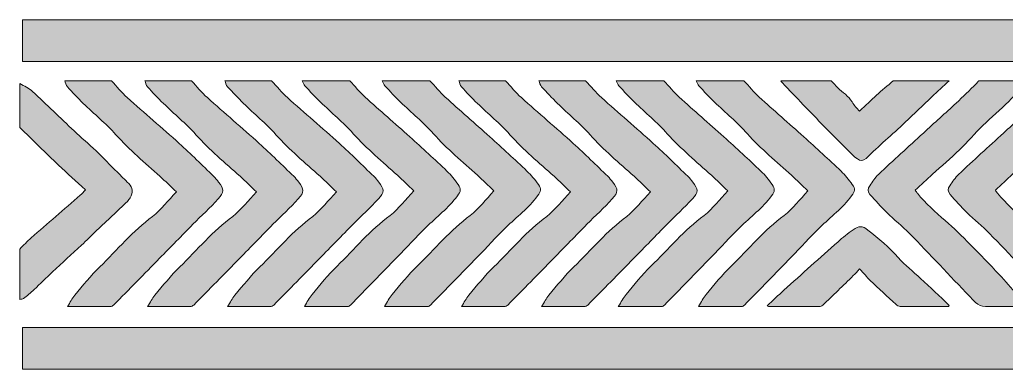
# Model space of a CAD drawing. Header units: millimetres. Extents: x 81 to 254, y 76 to 204.
# Drawn here: x 80.85 to 89.2, y 193.41 to 196.37 of the extents above; entities that cross this region are included whole.
import ezdxf

# ---------------------------------------------------------------- set-up
doc = ezdxf.new("R2010")
doc.units = ezdxf.units.MM
doc.header["$MEASUREMENT"] = 0
doc.layers.get('0').update_dxf_attribs({"lineweight": 0})

# ---------------------------------------------------------------- blocks, each defined once
blk = doc.blocks.new('Block_8')
at = {"true_color": 0xbbbdbf, "transparency": 33554687}
h = blk.add_hatch(color=9, dxfattribs=at)
edge = h.paths.add_edge_path()
edge.add_spline(control_points=[(80.8478, 195.8324), (80.8844, 195.8097), (80.9257, 195.7925), (80.956, 195.7642), (81.0752, 195.6547), (81.1903, 195.541), (81.3088, 195.4301), (81.3694, 195.3735), (81.4325, 195.3191), (81.4941, 195.2619), (81.5548, 195.2034), (81.6133, 195.1421), (81.6743, 195.0821), (81.705, 195.0497), (81.738, 195.018), (81.7704, 194.9856), (81.8076, 194.947), (81.8111, 194.9099), (81.7821, 194.8651), (81.7753, 194.854), (81.7698, 194.843), (81.7601, 194.834), (81.6743, 194.7521), (81.5872, 194.6707), (81.5003, 194.5895), (81.4566, 194.5474), (81.4139, 194.504), (81.3708, 194.4627), (81.2895, 194.3869), (81.2061, 194.3125), (81.1255, 194.2367), (81.0732, 194.187), (81.0215, 194.1361), (80.9688, 194.0871), (80.9402, 194.0603), (80.9105, 194.0355), (80.8799, 194.0114), (80.8713, 194.0052), (80.8588, 194.0065), (80.8478, 194.0045), (80.8478, 194.1464), (80.8478, 194.2884), (80.8478, 194.431), (80.8806, 194.462), (80.9105, 194.4957), (80.945, 194.5254), (81.0828, 194.6459), (81.2227, 194.7658), (81.3608, 194.8864), (81.3756, 194.8988), (81.3873, 194.9147), (81.4035, 194.9319), (81.326, 195.0036), (81.2495, 195.0711), (81.1772, 195.1407), (81.0669, 195.2461), (80.9581, 195.3529), (80.8478, 195.459), (80.8478, 195.5837), (80.8478, 195.7077), (80.8478, 195.8324)], knot_values=[0, 0, 0, 0, 1, 1, 1, 2, 2, 2, 3, 3, 3, 4, 4, 4, 5, 5, 5, 6, 6, 6, 7, 7, 7, 8, 8, 8, 9, 9, 9, 10, 10, 10, 11, 11, 11, 12, 12, 12, 13, 13, 13, 14, 14, 14, 15, 15, 15, 16, 16, 16, 17, 17, 17, 18, 18, 18, 19, 19, 19, 20, 20, 20, 20], degree=3, periodic=0)
h = blk.add_hatch(color=9, dxfattribs=at)
edge = h.paths.add_edge_path()
edge.add_spline(control_points=[(81.625, 195.8552), (81.6691, 195.8069), (81.7105, 195.7553), (81.758, 195.7119), (81.9034, 195.5816), (82.0529, 195.4555), (82.1983, 195.3246), (82.2982, 195.235), (82.3933, 195.14), (82.4898, 195.0463), (82.5049, 195.0318), (82.5187, 195.0146), (82.5311, 194.9973), (82.5793, 194.9347), (82.5807, 194.914), (82.5277, 194.8554), (82.4601, 194.781), (82.3854, 194.7121), (82.3144, 194.6404), (82.2204, 194.5447), (82.1267, 194.4482), (82.0316, 194.3524), (81.9024, 194.2201), (81.7739, 194.0878), (81.643, 193.9569), (81.6368, 193.9493), (81.6237, 193.9438), (81.614, 193.9438), (81.4962, 193.9431), (81.3784, 193.9431), (81.2523, 193.9431), (81.275, 193.979), (81.2902, 194.0135), (81.314, 194.041), (81.3818, 194.1223), (81.4494, 194.2057), (81.5258, 194.2794), (81.6726, 194.4241), (81.8063, 194.5825), (81.9723, 194.7073), (82.0467, 194.7631), (82.1046, 194.8423), (82.1739, 194.9147), (82.1253, 194.9608), (82.0812, 195.0049), (82.035, 195.0463), (81.9075, 195.16), (81.777, 195.2702), (81.6616, 195.3983), (81.5768, 195.4927), (81.4776, 195.5747), (81.3853, 195.6636), (81.3398, 195.7091), (81.2943, 195.756), (81.2516, 195.8042), (81.2399, 195.8173), (81.235, 195.8379), (81.2289, 195.8552), (81.3608, 195.8552), (81.4928, 195.8552), (81.625, 195.8552)], knot_values=[0, 0, 0, 0, 1, 1, 1, 2, 2, 2, 3, 3, 3, 4, 4, 4, 5, 5, 5, 6, 6, 6, 7, 7, 7, 8, 8, 8, 9, 9, 9, 10, 10, 10, 11, 11, 11, 12, 12, 12, 13, 13, 13, 14, 14, 14, 15, 15, 15, 16, 16, 16, 17, 17, 17, 18, 18, 18, 19, 19, 19, 20, 20, 20, 20], degree=3, periodic=0)
h = blk.add_hatch(color=9, dxfattribs=at)
edge = h.paths.add_edge_path()
edge.add_spline(control_points=[(82.303, 195.8552), (82.3464, 195.8069), (82.3878, 195.7553), (82.4367, 195.7119), (82.5821, 195.5816), (82.7309, 195.4555), (82.8756, 195.3246), (82.9755, 195.235), (83.0713, 195.14), (83.1674, 195.0463), (83.1829, 195.0318), (83.196, 195.0146), (83.2098, 194.9973), (83.2566, 194.9347), (83.2594, 194.914), (83.2063, 194.8554), (83.1371, 194.781), (83.0637, 194.7121), (82.9921, 194.6404), (82.8984, 194.5447), (82.804, 194.4482), (82.7103, 194.3524), (82.5807, 194.2201), (82.4512, 194.0878), (82.3206, 193.9569), (82.3141, 193.9493), (82.3017, 193.9438), (82.2917, 193.9438), (82.1739, 193.9431), (82.055, 193.9431), (81.9296, 193.9431), (81.9534, 193.979), (81.9689, 194.0135), (81.9913, 194.041), (82.0612, 194.1223), (82.1267, 194.2057), (82.2035, 194.2794), (82.3502, 194.4241), (82.4836, 194.5825), (82.651, 194.7073), (82.7251, 194.7631), (82.7833, 194.8423), (82.8522, 194.9147), (82.8026, 194.9608), (82.7599, 195.0049), (82.7137, 195.0463), (82.5852, 195.16), (82.4546, 195.2702), (82.3403, 195.3983), (82.2548, 195.4927), (82.1549, 195.5747), (82.064, 195.6636), (82.0171, 195.7091), (81.9723, 195.756), (81.9296, 195.8042), (81.9179, 195.8173), (81.9144, 195.8379), (81.9068, 195.8552), (82.0381, 195.8552), (82.17, 195.8552), (82.303, 195.8552)], knot_values=[0, 0, 0, 0, 1, 1, 1, 2, 2, 2, 3, 3, 3, 4, 4, 4, 5, 5, 5, 6, 6, 6, 7, 7, 7, 8, 8, 8, 9, 9, 9, 10, 10, 10, 11, 11, 11, 12, 12, 12, 13, 13, 13, 14, 14, 14, 15, 15, 15, 16, 16, 16, 17, 17, 17, 18, 18, 18, 19, 19, 19, 20, 20, 20, 20], degree=3, periodic=0)
h = blk.add_hatch(color=9, dxfattribs=at)
edge = h.paths.add_edge_path()
edge.add_spline(control_points=[(82.9803, 195.8552), (83.0251, 195.8069), (83.0665, 195.7553), (83.1144, 195.7119), (83.2601, 195.5816), (83.4096, 195.4555), (83.5543, 195.3246), (83.6539, 195.235), (83.7486, 195.14), (83.8451, 195.0463), (83.8609, 195.0318), (83.8747, 195.0146), (83.8871, 194.9973), (83.9353, 194.9347), (83.9377, 194.914), (83.8843, 194.8554), (83.8154, 194.781), (83.7417, 194.7121), (83.6701, 194.6404), (83.5757, 194.5447), (83.4826, 194.4482), (83.3876, 194.3524), (83.258, 194.2201), (83.1288, 194.0878), (82.9989, 193.9569), (82.9921, 193.9493), (82.979, 193.9438), (82.9693, 193.9438), (82.8522, 193.9431), (82.7337, 193.9431), (82.6079, 193.9431), (82.6303, 193.979), (82.6462, 194.0135), (82.6696, 194.041), (82.7382, 194.1223), (82.8057, 194.2057), (82.8804, 194.2794), (83.0286, 194.4241), (83.1616, 194.5825), (83.329, 194.7073), (83.4024, 194.7631), (83.4603, 194.8423), (83.5288, 194.9147), (83.4816, 194.9608), (83.4365, 195.0049), (83.3907, 195.0463), (83.2628, 195.16), (83.1333, 195.2702), (83.0169, 195.3983), (82.9321, 195.4927), (82.8336, 195.5747), (82.7419, 195.6636), (82.6954, 195.7091), (82.651, 195.756), (82.6076, 195.8042), (82.5955, 195.8173), (82.5907, 195.8379), (82.5842, 195.8552), (82.7165, 195.8552), (82.8488, 195.8552), (82.9803, 195.8552)], knot_values=[0, 0, 0, 0, 1, 1, 1, 2, 2, 2, 3, 3, 3, 4, 4, 4, 5, 5, 5, 6, 6, 6, 7, 7, 7, 8, 8, 8, 9, 9, 9, 10, 10, 10, 11, 11, 11, 12, 12, 12, 13, 13, 13, 14, 14, 14, 15, 15, 15, 16, 16, 16, 17, 17, 17, 18, 18, 18, 19, 19, 19, 20, 20, 20, 20], degree=3, periodic=0)
h = blk.add_hatch(color=9, dxfattribs=at)
edge = h.paths.add_edge_path()
edge.add_spline(control_points=[(83.6425, 195.8552), (83.6859, 195.809), (83.7255, 195.7601), (83.772, 195.7174), (83.8964, 195.6037), (84.0242, 195.4935), (84.1499, 195.3805), (84.2554, 195.2847), (84.3608, 195.1882), (84.4655, 195.0897), (84.5007, 195.0559), (84.5317, 195.0166), (84.5606, 194.9774), (84.5875, 194.9402), (84.5827, 194.9174), (84.5544, 194.8809), (84.4779, 194.7782), (84.3773, 194.7011), (84.2871, 194.6129), (84.2037, 194.5316), (84.1248, 194.4448), (84.0435, 194.3614), (83.9119, 194.2256), (83.7786, 194.0913), (83.648, 193.9562), (83.6418, 193.9507), (83.6328, 193.9438), (83.6253, 193.9438), (83.5054, 193.9431), (83.3862, 193.9431), (83.258, 193.9431), (83.2814, 193.9824), (83.2994, 194.0182), (83.3228, 194.0472), (83.3917, 194.1285), (83.4578, 194.2119), (83.5343, 194.2856), (83.6824, 194.431), (83.8154, 194.5901), (83.9842, 194.7155), (84.058, 194.772), (84.1152, 194.8506), (84.1844, 194.9229), (84.1362, 194.9698), (84.0924, 195.0132), (84.0463, 195.0545), (83.9188, 195.1682), (83.7886, 195.2791), (83.6721, 195.4066), (83.586, 195.5017), (83.4861, 195.5851), (83.3944, 195.6746), (83.3493, 195.7187), (83.3052, 195.7649), (83.2628, 195.8118), (83.2518, 195.8235), (83.2467, 195.8407), (83.2394, 195.8552), (83.3745, 195.8552), (83.5081, 195.8552), (83.6425, 195.8552)], knot_values=[0, 0, 0, 0, 1, 1, 1, 2, 2, 2, 3, 3, 3, 4, 4, 4, 5, 5, 5, 6, 6, 6, 7, 7, 7, 8, 8, 8, 9, 9, 9, 10, 10, 10, 11, 11, 11, 12, 12, 12, 13, 13, 13, 14, 14, 14, 15, 15, 15, 16, 16, 16, 17, 17, 17, 18, 18, 18, 19, 19, 19, 20, 20, 20, 20], degree=3, periodic=0)
h = blk.add_hatch(color=9, dxfattribs=at)
edge = h.paths.add_edge_path()
edge.add_spline(control_points=[(84.3215, 195.8552), (84.3649, 195.809), (84.4042, 195.7601), (84.4511, 195.7174), (84.5744, 195.6037), (84.7025, 195.4935), (84.8273, 195.3805), (84.9334, 195.2847), (85.0395, 195.1882), (85.1428, 195.0897), (85.1787, 195.0559), (85.2104, 195.0166), (85.2393, 194.9774), (85.2662, 194.9402), (85.26, 194.9174), (85.2331, 194.8809), (85.1566, 194.7782), (85.0553, 194.7011), (84.9637, 194.6129), (84.8803, 194.5316), (84.8031, 194.4448), (84.7212, 194.3614), (84.5902, 194.2256), (84.4572, 194.0913), (84.325, 193.9562), (84.3202, 193.9507), (84.3105, 193.9438), (84.3043, 193.9438), (84.1844, 193.9431), (84.0635, 193.9431), (83.936, 193.9431), (83.9598, 193.9824), (83.9767, 194.0182), (84.0015, 194.0472), (84.07, 194.1285), (84.1369, 194.2119), (84.2127, 194.2856), (84.3608, 194.431), (84.4945, 194.5901), (84.6626, 194.7155), (84.737, 194.772), (84.7942, 194.8506), (84.8631, 194.9229), (84.8142, 194.9698), (84.7694, 195.0132), (84.7239, 195.0545), (84.5965, 195.1682), (84.4655, 195.2791), (84.3512, 195.4066), (84.265, 195.5017), (84.1651, 195.5851), (84.0718, 195.6746), (84.0259, 195.7187), (83.9832, 195.7649), (83.9401, 195.8118), (83.9298, 195.8235), (83.925, 195.8407), (83.9167, 195.8552), (84.0518, 195.8552), (84.1872, 195.8552), (84.3215, 195.8552)], knot_values=[0, 0, 0, 0, 1, 1, 1, 2, 2, 2, 3, 3, 3, 4, 4, 4, 5, 5, 5, 6, 6, 6, 7, 7, 7, 8, 8, 8, 9, 9, 9, 10, 10, 10, 11, 11, 11, 12, 12, 12, 13, 13, 13, 14, 14, 14, 15, 15, 15, 16, 16, 16, 17, 17, 17, 18, 18, 18, 19, 19, 19, 20, 20, 20, 20], degree=3, periodic=0)
h = blk.add_hatch(color=9, dxfattribs=at)
edge = h.paths.add_edge_path()
edge.add_spline(control_points=[(84.9609, 195.8552), (85.0057, 195.8069), (85.0471, 195.7553), (85.0953, 195.7119), (85.24, 195.5816), (85.3895, 195.4555), (85.5349, 195.3246), (85.6341, 195.235), (85.7299, 195.14), (85.8263, 195.0463), (85.8415, 195.0318), (85.8546, 195.0146), (85.8684, 194.9973), (85.9159, 194.9347), (85.918, 194.914), (85.8649, 194.8554), (85.7953, 194.781), (85.7216, 194.7121), (85.6506, 194.6404), (85.5563, 194.5447), (85.4625, 194.4482), (85.3688, 194.3524), (85.24, 194.2201), (85.1097, 194.0878), (84.9802, 193.9569), (84.9727, 193.9493), (84.9602, 193.9438), (84.9506, 193.9438), (84.8328, 193.9431), (84.715, 193.9431), (84.5889, 193.9431), (84.6109, 193.979), (84.6275, 194.0135), (84.6509, 194.041), (84.7198, 194.1223), (84.7859, 194.2057), (84.8624, 194.2794), (85.0098, 194.4241), (85.1428, 194.5825), (85.3096, 194.7073), (85.3847, 194.7631), (85.4419, 194.8423), (85.5108, 194.9147), (85.4619, 194.9608), (85.4184, 195.0049), (85.3723, 195.0463), (85.2441, 195.16), (85.1132, 195.2702), (84.9988, 195.3983), (84.9134, 195.4927), (84.8142, 195.5747), (84.7225, 195.6636), (84.6757, 195.7091), (84.6309, 195.756), (84.5875, 195.8042), (84.5758, 195.8173), (84.573, 195.8379), (84.5654, 195.8552), (84.6977, 195.8552), (84.8293, 195.8552), (84.9609, 195.8552)], knot_values=[0, 0, 0, 0, 1, 1, 1, 2, 2, 2, 3, 3, 3, 4, 4, 4, 5, 5, 5, 6, 6, 6, 7, 7, 7, 8, 8, 8, 9, 9, 9, 10, 10, 10, 11, 11, 11, 12, 12, 12, 13, 13, 13, 14, 14, 14, 15, 15, 15, 16, 16, 16, 17, 17, 17, 18, 18, 18, 19, 19, 19, 20, 20, 20, 20], degree=3, periodic=0)
h = blk.add_hatch(color=9, dxfattribs=at)
edge = h.paths.add_edge_path()
edge.add_spline(control_points=[(85.6389, 195.8552), (85.6844, 195.8069), (85.7251, 195.7553), (85.7733, 195.7119), (85.9187, 195.5816), (86.0682, 195.4555), (86.2122, 195.3246), (86.3128, 195.235), (86.4072, 195.14), (86.5036, 195.0463), (86.5195, 195.0318), (86.5333, 195.0146), (86.5464, 194.9973), (86.5939, 194.9347), (86.596, 194.914), (86.5429, 194.8554), (86.474, 194.781), (86.4003, 194.7121), (86.3286, 194.6404), (86.2349, 194.5447), (86.1412, 194.4482), (86.0468, 194.3524), (85.9173, 194.2201), (85.7878, 194.0878), (85.6575, 193.9569), (85.6506, 193.9493), (85.6382, 193.9438), (85.6279, 193.9438), (85.5108, 193.9431), (85.3923, 193.9431), (85.2662, 193.9431), (85.2896, 193.979), (85.3048, 194.0135), (85.3282, 194.041), (85.3971, 194.1223), (85.4632, 194.2057), (85.539, 194.2794), (85.6878, 194.4241), (85.8208, 194.5825), (85.9869, 194.7073), (86.062, 194.7631), (86.1185, 194.8423), (86.1881, 194.9147), (86.1399, 194.9608), (86.0958, 195.0049), (86.0503, 195.0463), (85.9214, 195.16), (85.7919, 195.2702), (85.6768, 195.3983), (85.59, 195.4927), (85.4922, 195.5747), (85.4005, 195.6636), (85.3537, 195.7091), (85.3096, 195.756), (85.2662, 195.8042), (85.2545, 195.8173), (85.2503, 195.8379), (85.2427, 195.8552), (85.375, 195.8552), (85.5066, 195.8552), (85.6389, 195.8552)], knot_values=[0, 0, 0, 0, 1, 1, 1, 2, 2, 2, 3, 3, 3, 4, 4, 4, 5, 5, 5, 6, 6, 6, 7, 7, 7, 8, 8, 8, 9, 9, 9, 10, 10, 10, 11, 11, 11, 12, 12, 12, 13, 13, 13, 14, 14, 14, 15, 15, 15, 16, 16, 16, 17, 17, 17, 18, 18, 18, 19, 19, 19, 20, 20, 20, 20], degree=3, periodic=0)
h = blk.add_hatch(color=9, dxfattribs=at)
edge = h.paths.add_edge_path()
edge.add_spline(control_points=[(86.3011, 195.8552), (86.3445, 195.809), (86.3851, 195.7601), (86.4313, 195.7174), (86.5553, 195.6037), (86.6828, 195.4935), (86.8082, 195.3805), (86.9143, 195.2847), (87.0191, 195.1882), (87.1238, 195.0897), (87.1596, 195.0559), (87.1906, 195.0166), (87.2189, 194.9774), (87.2464, 194.9402), (87.2409, 194.9174), (87.214, 194.8809), (87.1368, 194.7782), (87.0356, 194.7011), (86.9453, 194.6129), (86.8613, 194.5316), (86.7834, 194.4448), (86.7014, 194.3614), (86.5712, 194.2256), (86.4382, 194.0913), (86.3059, 193.9562), (86.3004, 193.9507), (86.2914, 193.9438), (86.2839, 193.9438), (86.1647, 193.9431), (86.0447, 193.9431), (85.9159, 193.9431), (85.9407, 193.9824), (85.9573, 194.0182), (85.9821, 194.0472), (86.0503, 194.1285), (86.1171, 194.2119), (86.1922, 194.2856), (86.341, 194.431), (86.4747, 194.5901), (86.6428, 194.7155), (86.7172, 194.772), (86.7737, 194.8506), (86.8427, 194.9229), (86.7944, 194.9698), (86.7503, 195.0132), (86.7042, 195.0545), (86.5774, 195.1682), (86.4472, 195.2791), (86.3307, 195.4059), (86.2446, 195.5017), (86.1447, 195.5851), (86.053, 195.6746), (86.0076, 195.7187), (85.9641, 195.7649), (85.9214, 195.8118), (85.9104, 195.8235), (85.9056, 195.8407), (85.898, 195.8552), (86.033, 195.8552), (86.1674, 195.8552), (86.3011, 195.8552)], knot_values=[0, 0, 0, 0, 1, 1, 1, 2, 2, 2, 3, 3, 3, 4, 4, 4, 5, 5, 5, 6, 6, 6, 7, 7, 7, 8, 8, 8, 9, 9, 9, 10, 10, 10, 11, 11, 11, 12, 12, 12, 13, 13, 13, 14, 14, 14, 15, 15, 15, 16, 16, 16, 17, 17, 17, 18, 18, 18, 19, 19, 19, 20, 20, 20, 20], degree=3, periodic=0)
h = blk.add_hatch(color=9, dxfattribs=at)
edge = h.paths.add_edge_path()
edge.add_spline(control_points=[(86.9798, 195.8552), (87.0232, 195.809), (87.0624, 195.7601), (87.1093, 195.7174), (87.2326, 195.6037), (87.3608, 195.4935), (87.4855, 195.3805), (87.5916, 195.2847), (87.6977, 195.1882), (87.8018, 195.0897), (87.8362, 195.0559), (87.8679, 195.0166), (87.8975, 194.9774), (87.9244, 194.9402), (87.9182, 194.9174), (87.8913, 194.8809), (87.8148, 194.7782), (87.7136, 194.7011), (87.6226, 194.6129), (87.5386, 194.5316), (87.4614, 194.4448), (87.3794, 194.3614), (87.2485, 194.2256), (87.1169, 194.0913), (86.9832, 193.9562), (86.9777, 193.9507), (86.9687, 193.9438), (86.9625, 193.9438), (86.8427, 193.9431), (86.7214, 193.9431), (86.5946, 193.9431), (86.618, 193.9824), (86.6353, 194.0182), (86.6601, 194.0472), (86.7276, 194.1285), (86.7944, 194.2119), (86.8709, 194.2856), (87.0191, 194.431), (87.1527, 194.5901), (87.3201, 194.7155), (87.3953, 194.772), (87.4524, 194.8506), (87.5213, 194.9229), (87.4717, 194.9698), (87.4283, 195.0132), (87.3828, 195.0545), (87.2554, 195.1682), (87.1238, 195.2791), (87.0094, 195.4059), (86.9233, 195.5017), (86.8234, 195.5851), (86.7303, 195.6746), (86.6849, 195.7187), (86.6414, 195.7649), (86.598, 195.8118), (86.5884, 195.8235), (86.5836, 195.8407), (86.576, 195.8552), (86.711, 195.8552), (86.8454, 195.8552), (86.9798, 195.8552)], knot_values=[0, 0, 0, 0, 1, 1, 1, 2, 2, 2, 3, 3, 3, 4, 4, 4, 5, 5, 5, 6, 6, 6, 7, 7, 7, 8, 8, 8, 9, 9, 9, 10, 10, 10, 11, 11, 11, 12, 12, 12, 13, 13, 13, 14, 14, 14, 15, 15, 15, 16, 16, 16, 17, 17, 17, 18, 18, 18, 19, 19, 19, 20, 20, 20, 20], degree=3, periodic=0)
h = blk.add_hatch(color=9, dxfattribs=at)
edge = h.paths.add_edge_path()
edge.add_spline(control_points=[(88.7168, 195.8552), (88.6672, 195.8097), (88.6176, 195.7649), (88.57, 195.7187), (88.4956, 195.6471), (88.4219, 195.5741), (88.3461, 195.5031), (88.291, 195.4507), (88.2338, 195.4025), (88.1773, 195.3508), (88.1222, 195.3005), (88.0677, 195.2495), (88.0147, 195.1979), (87.9892, 195.1737), (87.9651, 195.1758), (87.9403, 195.1944), (87.9244, 195.2061), (87.9085, 195.2172), (87.8962, 195.2302), (87.8169, 195.3095), (87.7384, 195.388), (87.6598, 195.468), (87.5406, 195.5906), (87.4235, 195.7139), (87.305, 195.8373), (87.3001, 195.8428), (87.2967, 195.849), (87.2919, 195.8552), (87.4345, 195.8552), (87.5764, 195.8552), (87.7184, 195.8552), (87.7377, 195.8352), (87.7556, 195.8138), (87.7742, 195.7952), (87.8162, 195.756), (87.8652, 195.727), (87.8948, 195.676), (87.912, 195.6464), (87.9382, 195.6223), (87.9589, 195.5982), (88.0126, 195.6492), (88.0567, 195.6919), (88.1008, 195.7319), (88.1477, 195.7739), (88.1959, 195.8138), (88.2441, 195.8552), (88.4019, 195.8552), (88.5583, 195.8552), (88.7168, 195.8552)], knot_values=[0, 0, 0, 0, 1, 1, 1, 2, 2, 2, 3, 3, 3, 4, 4, 4, 5, 5, 5, 6, 6, 6, 7, 7, 7, 8, 8, 8, 9, 9, 9, 10, 10, 10, 11, 11, 11, 12, 12, 12, 13, 13, 13, 14, 14, 14, 15, 15, 15, 16, 16, 16, 16], degree=3, periodic=0)
h = blk.add_hatch(color=9, dxfattribs=at)
edge = h.paths.add_edge_path()
edge.add_spline(control_points=[(89.372, 195.8552), (89.3224, 195.7966), (89.2763, 195.7346), (89.2225, 195.6802), (89.1522, 195.6092), (89.0737, 195.5458), (89.0027, 195.4755), (88.9345, 195.4094), (88.8732, 195.3364), (88.805, 195.2709), (88.7313, 195.1992), (88.652, 195.1331), (88.5769, 195.0642), (88.528, 195.0201), (88.4798, 194.9746), (88.4302, 194.9278), (88.4377, 194.9174), (88.4432, 194.9092), (88.4488, 194.9023), (88.5204, 194.8182), (88.599, 194.7417), (88.6837, 194.6714), (88.7581, 194.6094), (88.8263, 194.5384), (88.8946, 194.4696), (88.9779, 194.3855), (89.0606, 194.3015), (89.1405, 194.2153), (89.1936, 194.1595), (89.2439, 194.1009), (89.2928, 194.041), (89.3155, 194.0135), (89.3307, 193.9804), (89.3527, 193.9431), (89.2618, 193.9431), (89.1791, 193.9431), (89.0957, 193.9431), (88.9752, 193.9431), (88.9752, 193.9425), (88.8911, 194.0293), (88.7209, 194.207), (88.5535, 194.3862), (88.3819, 194.5626), (88.3206, 194.6246), (88.2517, 194.679), (88.1883, 194.7403), (88.1387, 194.7886), (88.0932, 194.841), (88.047, 194.8933), (88.0271, 194.9154), (88.0271, 194.9436), (88.0443, 194.967), (88.0677, 195.0001), (88.0905, 195.0352), (88.1194, 195.0628), (88.2441, 195.1806), (88.3723, 195.2964), (88.4991, 195.4121), (88.5914, 195.4976), (88.6858, 195.5809), (88.7767, 195.6664), (88.8346, 195.7194), (88.8904, 195.7745), (88.9469, 195.8297), (88.9545, 195.8373), (88.9607, 195.8462), (88.9669, 195.8552), (89.1026, 195.8552), (89.237, 195.8552), (89.372, 195.8552)], knot_values=[0, 0, 0, 0, 1, 1, 1, 2, 2, 2, 3, 3, 3, 4, 4, 4, 5, 5, 5, 6, 6, 6, 7, 7, 7, 8, 8, 8, 9, 9, 9, 10, 10, 10, 11, 11, 11, 12, 12, 12, 13, 13, 13, 14, 14, 14, 15, 15, 15, 16, 16, 16, 17, 17, 17, 18, 18, 18, 19, 19, 19, 20, 20, 20, 21, 21, 21, 22, 22, 22, 23, 23, 23, 23], degree=3, periodic=0)
h = blk.add_hatch(color=9, dxfattribs=at)
edge = h.paths.add_edge_path()
edge.add_spline(control_points=[(90.0486, 195.8552), (89.9997, 195.7966), (89.9543, 195.7346), (89.8998, 195.6802), (89.8302, 195.6092), (89.7524, 195.5458), (89.6807, 195.4755), (89.6132, 195.4094), (89.5519, 195.3364), (89.4837, 195.2709), (89.4099, 195.1992), (89.3307, 195.1331), (89.2542, 195.0642), (89.206, 195.0201), (89.1578, 194.9746), (89.1088, 194.9278), (89.1164, 194.9174), (89.1205, 194.9092), (89.1274, 194.9023), (89.1984, 194.8182), (89.2763, 194.7417), (89.3617, 194.6714), (89.4368, 194.6094), (89.5043, 194.5384), (89.5725, 194.4696), (89.6552, 194.3855), (89.7379, 194.3015), (89.8185, 194.2153), (89.8716, 194.1595), (89.9219, 194.1009), (89.9708, 194.041), (89.9928, 194.0135), (90.008, 193.9804), (90.0307, 193.9431), (89.9398, 193.9431), (89.8571, 193.9431), (89.773, 193.9431), (89.6525, 193.9431), (89.6525, 193.9425), (89.5698, 194.0293), (89.3996, 194.207), (89.2308, 194.3862), (89.0592, 194.5626), (88.9993, 194.6246), (88.9297, 194.679), (88.867, 194.7403), (88.8174, 194.7886), (88.7705, 194.841), (88.725, 194.8933), (88.705, 194.9154), (88.705, 194.9436), (88.723, 194.967), (88.7457, 195.0001), (88.7678, 195.0352), (88.7974, 195.0628), (88.9228, 195.1806), (89.0496, 195.2964), (89.1777, 195.4121), (89.2701, 195.4976), (89.3638, 195.5809), (89.4554, 195.6664), (89.5133, 195.7194), (89.5684, 195.7745), (89.6249, 195.8297), (89.6332, 195.8373), (89.6394, 195.8462), (89.6463, 195.8552), (89.7806, 195.8552), (89.9143, 195.8552), (90.0486, 195.8552)], knot_values=[0, 0, 0, 0, 1, 1, 1, 2, 2, 2, 3, 3, 3, 4, 4, 4, 5, 5, 5, 6, 6, 6, 7, 7, 7, 8, 8, 8, 9, 9, 9, 10, 10, 10, 11, 11, 11, 12, 12, 12, 13, 13, 13, 14, 14, 14, 15, 15, 15, 16, 16, 16, 17, 17, 17, 18, 18, 18, 19, 19, 19, 20, 20, 20, 21, 21, 21, 22, 22, 22, 23, 23, 23, 23], degree=3, periodic=0)
h = blk.add_hatch(color=9, dxfattribs=at)
edge = h.paths.add_edge_path()
edge.add_spline(control_points=[(88.7113, 193.9431), (88.5748, 193.9431), (88.4377, 193.9431), (88.302, 193.9438), (88.2903, 193.9445), (88.2758, 193.9542), (88.2669, 193.9631), (88.1938, 194.0293), (88.1208, 194.0961), (88.0491, 194.1643), (88.0195, 194.194), (87.9912, 194.227), (87.9596, 194.2622), (87.9389, 194.2415), (87.923, 194.2229), (87.9058, 194.2057), (87.8197, 194.1216), (87.7329, 194.0375), (87.6467, 193.9548), (87.6398, 193.948), (87.6261, 193.9438), (87.6164, 193.9438), (87.4745, 193.9431), (87.3325, 193.9431), (87.1892, 193.9438), (87.1892, 193.9438), (87.1858, 193.9459), (87.1761, 193.9501), (87.225, 193.9955), (87.2705, 194.0396), (87.3174, 194.0823), (87.4703, 194.2194), (87.6233, 194.3566), (87.7763, 194.4923), (87.8169, 194.5288), (87.8596, 194.5626), (87.9044, 194.5943), (87.9526, 194.6294), (87.9823, 194.6273), (88.0285, 194.5915), (88.1201, 194.5206), (88.209, 194.4461), (88.2868, 194.3586), (88.344, 194.2939), (88.4115, 194.2401), (88.4756, 194.1815), (88.5562, 194.1058), (88.6375, 194.03), (88.7175, 193.9542), (88.7161, 193.9507), (88.714, 193.9466), (88.7113, 193.9431)], knot_values=[0, 0, 0, 0, 1, 1, 1, 2, 2, 2, 3, 3, 3, 4, 4, 4, 5, 5, 5, 6, 6, 6, 7, 7, 7, 8, 8, 8, 9, 9, 9, 10, 10, 10, 11, 11, 11, 12, 12, 12, 13, 13, 13, 14, 14, 14, 15, 15, 15, 16, 16, 16, 17, 17, 17, 17], degree=3, periodic=0)
for points, knots in [([(80.8478, 195.8324), (80.8844, 195.8097), (80.9257, 195.7925), (80.956, 195.7642), (81.0752, 195.6547), (81.1903, 195.541), (81.3088, 195.4301), (81.3694, 195.3735), (81.4325, 195.3191), (81.4941, 195.2619), (81.5548, 195.2034), (81.6133, 195.1421), (81.6743, 195.0821), (81.705, 195.0497), (81.738, 195.018), (81.7704, 194.9856), (81.8076, 194.947), (81.8111, 194.9099), (81.7821, 194.8651), (81.7753, 194.854), (81.7698, 194.843), (81.7601, 194.834), (81.6743, 194.7521), (81.5872, 194.6707), (81.5003, 194.5895), (81.4566, 194.5474), (81.4139, 194.504), (81.3708, 194.4627), (81.2895, 194.3869), (81.2061, 194.3125), (81.1255, 194.2367), (81.0732, 194.187), (81.0215, 194.1361), (80.9688, 194.0871), (80.9402, 194.0603), (80.9105, 194.0355), (80.8799, 194.0114), (80.8713, 194.0052), (80.8588, 194.0065), (80.8478, 194.0045), (80.8478, 194.1464), (80.8478, 194.2884), (80.8478, 194.431), (80.8806, 194.462), (80.9105, 194.4957), (80.945, 194.5254), (81.0828, 194.6459), (81.2227, 194.7658), (81.3608, 194.8864), (81.3756, 194.8988), (81.3873, 194.9147), (81.4035, 194.9319), (81.326, 195.0036), (81.2495, 195.0711), (81.1772, 195.1407), (81.0669, 195.2461), (80.9581, 195.3529), (80.8478, 195.459), (80.8478, 195.5837), (80.8478, 195.7077), (80.8478, 195.8324)], [0, 0, 0, 0, 1, 1, 1, 2, 2, 2, 3, 3, 3, 4, 4, 4, 5, 5, 5, 6, 6, 6, 7, 7, 7, 8, 8, 8, 9, 9, 9, 10, 10, 10, 11, 11, 11, 12, 12, 12, 13, 13, 13, 14, 14, 14, 15, 15, 15, 16, 16, 16, 17, 17, 17, 18, 18, 18, 19, 19, 19, 20, 20, 20, 20]), ([(81.625, 195.8552), (81.6691, 195.8069), (81.7105, 195.7553), (81.758, 195.7119), (81.9034, 195.5816), (82.0529, 195.4555), (82.1983, 195.3246), (82.2982, 195.235), (82.3933, 195.14), (82.4898, 195.0463), (82.5049, 195.0318), (82.5187, 195.0146), (82.5311, 194.9973), (82.5793, 194.9347), (82.5807, 194.914), (82.5277, 194.8554), (82.4601, 194.781), (82.3854, 194.7121), (82.3144, 194.6404), (82.2204, 194.5447), (82.1267, 194.4482), (82.0316, 194.3524), (81.9024, 194.2201), (81.7739, 194.0878), (81.643, 193.9569), (81.6368, 193.9493), (81.6237, 193.9438), (81.614, 193.9438), (81.4962, 193.9431), (81.3784, 193.9431), (81.2523, 193.9431), (81.275, 193.979), (81.2902, 194.0135), (81.314, 194.041), (81.3818, 194.1223), (81.4494, 194.2057), (81.5258, 194.2794), (81.6726, 194.4241), (81.8063, 194.5825), (81.9723, 194.7073), (82.0467, 194.7631), (82.1046, 194.8423), (82.1739, 194.9147), (82.1253, 194.9608), (82.0812, 195.0049), (82.035, 195.0463), (81.9075, 195.16), (81.777, 195.2702), (81.6616, 195.3983), (81.5768, 195.4927), (81.4776, 195.5747), (81.3853, 195.6636), (81.3398, 195.7091), (81.2943, 195.756), (81.2516, 195.8042), (81.2399, 195.8173), (81.235, 195.8379), (81.2289, 195.8552), (81.3608, 195.8552), (81.4928, 195.8552), (81.625, 195.8552)], [0, 0, 0, 0, 1, 1, 1, 2, 2, 2, 3, 3, 3, 4, 4, 4, 5, 5, 5, 6, 6, 6, 7, 7, 7, 8, 8, 8, 9, 9, 9, 10, 10, 10, 11, 11, 11, 12, 12, 12, 13, 13, 13, 14, 14, 14, 15, 15, 15, 16, 16, 16, 17, 17, 17, 18, 18, 18, 19, 19, 19, 20, 20, 20, 20]), ([(82.303, 195.8552), (82.3464, 195.8069), (82.3878, 195.7553), (82.4367, 195.7119), (82.5821, 195.5816), (82.7309, 195.4555), (82.8756, 195.3246), (82.9755, 195.235), (83.0713, 195.14), (83.1674, 195.0463), (83.1829, 195.0318), (83.196, 195.0146), (83.2098, 194.9973), (83.2566, 194.9347), (83.2594, 194.914), (83.2063, 194.8554), (83.1371, 194.781), (83.0637, 194.7121), (82.9921, 194.6404), (82.8984, 194.5447), (82.804, 194.4482), (82.7103, 194.3524), (82.5807, 194.2201), (82.4512, 194.0878), (82.3206, 193.9569), (82.3141, 193.9493), (82.3017, 193.9438), (82.2917, 193.9438), (82.1739, 193.9431), (82.055, 193.9431), (81.9296, 193.9431), (81.9534, 193.979), (81.9689, 194.0135), (81.9913, 194.041), (82.0612, 194.1223), (82.1267, 194.2057), (82.2035, 194.2794), (82.3502, 194.4241), (82.4836, 194.5825), (82.651, 194.7073), (82.7251, 194.7631), (82.7833, 194.8423), (82.8522, 194.9147), (82.8026, 194.9608), (82.7599, 195.0049), (82.7137, 195.0463), (82.5852, 195.16), (82.4546, 195.2702), (82.3403, 195.3983), (82.2548, 195.4927), (82.1549, 195.5747), (82.064, 195.6636), (82.0171, 195.7091), (81.9723, 195.756), (81.9296, 195.8042), (81.9179, 195.8173), (81.9144, 195.8379), (81.9068, 195.8552), (82.0381, 195.8552), (82.17, 195.8552), (82.303, 195.8552)], [0, 0, 0, 0, 1, 1, 1, 2, 2, 2, 3, 3, 3, 4, 4, 4, 5, 5, 5, 6, 6, 6, 7, 7, 7, 8, 8, 8, 9, 9, 9, 10, 10, 10, 11, 11, 11, 12, 12, 12, 13, 13, 13, 14, 14, 14, 15, 15, 15, 16, 16, 16, 17, 17, 17, 18, 18, 18, 19, 19, 19, 20, 20, 20, 20]), ([(82.9803, 195.8552), (83.0251, 195.8069), (83.0665, 195.7553), (83.1144, 195.7119), (83.2601, 195.5816), (83.4096, 195.4555), (83.5543, 195.3246), (83.6539, 195.235), (83.7486, 195.14), (83.8451, 195.0463), (83.8609, 195.0318), (83.8747, 195.0146), (83.8871, 194.9973), (83.9353, 194.9347), (83.9377, 194.914), (83.8843, 194.8554), (83.8154, 194.781), (83.7417, 194.7121), (83.6701, 194.6404), (83.5757, 194.5447), (83.4826, 194.4482), (83.3876, 194.3524), (83.258, 194.2201), (83.1288, 194.0878), (82.9989, 193.9569), (82.9921, 193.9493), (82.979, 193.9438), (82.9693, 193.9438), (82.8522, 193.9431), (82.7337, 193.9431), (82.6079, 193.9431), (82.6303, 193.979), (82.6462, 194.0135), (82.6696, 194.041), (82.7382, 194.1223), (82.8057, 194.2057), (82.8804, 194.2794), (83.0286, 194.4241), (83.1616, 194.5825), (83.329, 194.7073), (83.4024, 194.7631), (83.4603, 194.8423), (83.5288, 194.9147), (83.4816, 194.9608), (83.4365, 195.0049), (83.3907, 195.0463), (83.2628, 195.16), (83.1333, 195.2702), (83.0169, 195.3983), (82.9321, 195.4927), (82.8336, 195.5747), (82.7419, 195.6636), (82.6954, 195.7091), (82.651, 195.756), (82.6076, 195.8042), (82.5955, 195.8173), (82.5907, 195.8379), (82.5842, 195.8552), (82.7165, 195.8552), (82.8488, 195.8552), (82.9803, 195.8552)], [0, 0, 0, 0, 1, 1, 1, 2, 2, 2, 3, 3, 3, 4, 4, 4, 5, 5, 5, 6, 6, 6, 7, 7, 7, 8, 8, 8, 9, 9, 9, 10, 10, 10, 11, 11, 11, 12, 12, 12, 13, 13, 13, 14, 14, 14, 15, 15, 15, 16, 16, 16, 17, 17, 17, 18, 18, 18, 19, 19, 19, 20, 20, 20, 20]), ([(83.6425, 195.8552), (83.6859, 195.809), (83.7255, 195.7601), (83.772, 195.7174), (83.8964, 195.6037), (84.0242, 195.4935), (84.1499, 195.3805), (84.2554, 195.2847), (84.3608, 195.1882), (84.4655, 195.0897), (84.5007, 195.0559), (84.5317, 195.0166), (84.5606, 194.9774), (84.5875, 194.9402), (84.5827, 194.9174), (84.5544, 194.8809), (84.4779, 194.7782), (84.3773, 194.7011), (84.2871, 194.6129), (84.2037, 194.5316), (84.1248, 194.4448), (84.0435, 194.3614), (83.9119, 194.2256), (83.7786, 194.0913), (83.648, 193.9562), (83.6418, 193.9507), (83.6328, 193.9438), (83.6253, 193.9438), (83.5054, 193.9431), (83.3862, 193.9431), (83.258, 193.9431), (83.2814, 193.9824), (83.2994, 194.0182), (83.3228, 194.0472), (83.3917, 194.1285), (83.4578, 194.2119), (83.5343, 194.2856), (83.6824, 194.431), (83.8154, 194.5901), (83.9842, 194.7155), (84.058, 194.772), (84.1152, 194.8506), (84.1844, 194.9229), (84.1362, 194.9698), (84.0924, 195.0132), (84.0463, 195.0545), (83.9188, 195.1682), (83.7886, 195.2791), (83.6721, 195.4066), (83.586, 195.5017), (83.4861, 195.5851), (83.3944, 195.6746), (83.3493, 195.7187), (83.3052, 195.7649), (83.2628, 195.8118), (83.2518, 195.8235), (83.2467, 195.8407), (83.2394, 195.8552), (83.3745, 195.8552), (83.5081, 195.8552), (83.6425, 195.8552)], [0, 0, 0, 0, 1, 1, 1, 2, 2, 2, 3, 3, 3, 4, 4, 4, 5, 5, 5, 6, 6, 6, 7, 7, 7, 8, 8, 8, 9, 9, 9, 10, 10, 10, 11, 11, 11, 12, 12, 12, 13, 13, 13, 14, 14, 14, 15, 15, 15, 16, 16, 16, 17, 17, 17, 18, 18, 18, 19, 19, 19, 20, 20, 20, 20]), ([(84.3215, 195.8552), (84.3649, 195.809), (84.4042, 195.7601), (84.4511, 195.7174), (84.5744, 195.6037), (84.7025, 195.4935), (84.8273, 195.3805), (84.9334, 195.2847), (85.0395, 195.1882), (85.1428, 195.0897), (85.1787, 195.0559), (85.2104, 195.0166), (85.2393, 194.9774), (85.2662, 194.9402), (85.26, 194.9174), (85.2331, 194.8809), (85.1566, 194.7782), (85.0553, 194.7011), (84.9637, 194.6129), (84.8803, 194.5316), (84.8031, 194.4448), (84.7212, 194.3614), (84.5902, 194.2256), (84.4572, 194.0913), (84.325, 193.9562), (84.3202, 193.9507), (84.3105, 193.9438), (84.3043, 193.9438), (84.1844, 193.9431), (84.0635, 193.9431), (83.936, 193.9431), (83.9598, 193.9824), (83.9767, 194.0182), (84.0015, 194.0472), (84.07, 194.1285), (84.1369, 194.2119), (84.2127, 194.2856), (84.3608, 194.431), (84.4945, 194.5901), (84.6626, 194.7155), (84.737, 194.772), (84.7942, 194.8506), (84.8631, 194.9229), (84.8142, 194.9698), (84.7694, 195.0132), (84.7239, 195.0545), (84.5965, 195.1682), (84.4655, 195.2791), (84.3512, 195.4066), (84.265, 195.5017), (84.1651, 195.5851), (84.0718, 195.6746), (84.0259, 195.7187), (83.9832, 195.7649), (83.9401, 195.8118), (83.9298, 195.8235), (83.925, 195.8407), (83.9167, 195.8552), (84.0518, 195.8552), (84.1872, 195.8552), (84.3215, 195.8552)], [0, 0, 0, 0, 1, 1, 1, 2, 2, 2, 3, 3, 3, 4, 4, 4, 5, 5, 5, 6, 6, 6, 7, 7, 7, 8, 8, 8, 9, 9, 9, 10, 10, 10, 11, 11, 11, 12, 12, 12, 13, 13, 13, 14, 14, 14, 15, 15, 15, 16, 16, 16, 17, 17, 17, 18, 18, 18, 19, 19, 19, 20, 20, 20, 20]), ([(84.9609, 195.8552), (85.0057, 195.8069), (85.0471, 195.7553), (85.0953, 195.7119), (85.24, 195.5816), (85.3895, 195.4555), (85.5349, 195.3246), (85.6341, 195.235), (85.7299, 195.14), (85.8263, 195.0463), (85.8415, 195.0318), (85.8546, 195.0146), (85.8684, 194.9973), (85.9159, 194.9347), (85.918, 194.914), (85.8649, 194.8554), (85.7953, 194.781), (85.7216, 194.7121), (85.6506, 194.6404), (85.5563, 194.5447), (85.4625, 194.4482), (85.3688, 194.3524), (85.24, 194.2201), (85.1097, 194.0878), (84.9802, 193.9569), (84.9727, 193.9493), (84.9602, 193.9438), (84.9506, 193.9438), (84.8328, 193.9431), (84.715, 193.9431), (84.5889, 193.9431), (84.6109, 193.979), (84.6275, 194.0135), (84.6509, 194.041), (84.7198, 194.1223), (84.7859, 194.2057), (84.8624, 194.2794), (85.0098, 194.4241), (85.1428, 194.5825), (85.3096, 194.7073), (85.3847, 194.7631), (85.4419, 194.8423), (85.5108, 194.9147), (85.4619, 194.9608), (85.4184, 195.0049), (85.3723, 195.0463), (85.2441, 195.16), (85.1132, 195.2702), (84.9988, 195.3983), (84.9134, 195.4927), (84.8142, 195.5747), (84.7225, 195.6636), (84.6757, 195.7091), (84.6309, 195.756), (84.5875, 195.8042), (84.5758, 195.8173), (84.573, 195.8379), (84.5654, 195.8552), (84.6977, 195.8552), (84.8293, 195.8552), (84.9609, 195.8552)], [0, 0, 0, 0, 1, 1, 1, 2, 2, 2, 3, 3, 3, 4, 4, 4, 5, 5, 5, 6, 6, 6, 7, 7, 7, 8, 8, 8, 9, 9, 9, 10, 10, 10, 11, 11, 11, 12, 12, 12, 13, 13, 13, 14, 14, 14, 15, 15, 15, 16, 16, 16, 17, 17, 17, 18, 18, 18, 19, 19, 19, 20, 20, 20, 20]), ([(85.6389, 195.8552), (85.6844, 195.8069), (85.7251, 195.7553), (85.7733, 195.7119), (85.9187, 195.5816), (86.0682, 195.4555), (86.2122, 195.3246), (86.3128, 195.235), (86.4072, 195.14), (86.5036, 195.0463), (86.5195, 195.0318), (86.5333, 195.0146), (86.5464, 194.9973), (86.5939, 194.9347), (86.596, 194.914), (86.5429, 194.8554), (86.474, 194.781), (86.4003, 194.7121), (86.3286, 194.6404), (86.2349, 194.5447), (86.1412, 194.4482), (86.0468, 194.3524), (85.9173, 194.2201), (85.7878, 194.0878), (85.6575, 193.9569), (85.6506, 193.9493), (85.6382, 193.9438), (85.6279, 193.9438), (85.5108, 193.9431), (85.3923, 193.9431), (85.2662, 193.9431), (85.2896, 193.979), (85.3048, 194.0135), (85.3282, 194.041), (85.3971, 194.1223), (85.4632, 194.2057), (85.539, 194.2794), (85.6878, 194.4241), (85.8208, 194.5825), (85.9869, 194.7073), (86.062, 194.7631), (86.1185, 194.8423), (86.1881, 194.9147), (86.1399, 194.9608), (86.0958, 195.0049), (86.0503, 195.0463), (85.9214, 195.16), (85.7919, 195.2702), (85.6768, 195.3983), (85.59, 195.4927), (85.4922, 195.5747), (85.4005, 195.6636), (85.3537, 195.7091), (85.3096, 195.756), (85.2662, 195.8042), (85.2545, 195.8173), (85.2503, 195.8379), (85.2427, 195.8552), (85.375, 195.8552), (85.5066, 195.8552), (85.6389, 195.8552)], [0, 0, 0, 0, 1, 1, 1, 2, 2, 2, 3, 3, 3, 4, 4, 4, 5, 5, 5, 6, 6, 6, 7, 7, 7, 8, 8, 8, 9, 9, 9, 10, 10, 10, 11, 11, 11, 12, 12, 12, 13, 13, 13, 14, 14, 14, 15, 15, 15, 16, 16, 16, 17, 17, 17, 18, 18, 18, 19, 19, 19, 20, 20, 20, 20]), ([(86.3011, 195.8552), (86.3445, 195.809), (86.3851, 195.7601), (86.4313, 195.7174), (86.5553, 195.6037), (86.6828, 195.4935), (86.8082, 195.3805), (86.9143, 195.2847), (87.0191, 195.1882), (87.1238, 195.0897), (87.1596, 195.0559), (87.1906, 195.0166), (87.2189, 194.9774), (87.2464, 194.9402), (87.2409, 194.9174), (87.214, 194.8809), (87.1368, 194.7782), (87.0356, 194.7011), (86.9453, 194.6129), (86.8613, 194.5316), (86.7834, 194.4448), (86.7014, 194.3614), (86.5712, 194.2256), (86.4382, 194.0913), (86.3059, 193.9562), (86.3004, 193.9507), (86.2914, 193.9438), (86.2839, 193.9438), (86.1647, 193.9431), (86.0447, 193.9431), (85.9159, 193.9431), (85.9407, 193.9824), (85.9573, 194.0182), (85.9821, 194.0472), (86.0503, 194.1285), (86.1171, 194.2119), (86.1922, 194.2856), (86.341, 194.431), (86.4747, 194.5901), (86.6428, 194.7155), (86.7172, 194.772), (86.7737, 194.8506), (86.8427, 194.9229), (86.7944, 194.9698), (86.7503, 195.0132), (86.7042, 195.0545), (86.5774, 195.1682), (86.4472, 195.2791), (86.3307, 195.4059), (86.2446, 195.5017), (86.1447, 195.5851), (86.053, 195.6746), (86.0076, 195.7187), (85.9641, 195.7649), (85.9214, 195.8118), (85.9104, 195.8235), (85.9056, 195.8407), (85.898, 195.8552), (86.033, 195.8552), (86.1674, 195.8552), (86.3011, 195.8552)], [0, 0, 0, 0, 1, 1, 1, 2, 2, 2, 3, 3, 3, 4, 4, 4, 5, 5, 5, 6, 6, 6, 7, 7, 7, 8, 8, 8, 9, 9, 9, 10, 10, 10, 11, 11, 11, 12, 12, 12, 13, 13, 13, 14, 14, 14, 15, 15, 15, 16, 16, 16, 17, 17, 17, 18, 18, 18, 19, 19, 19, 20, 20, 20, 20]), ([(86.9798, 195.8552), (87.0232, 195.809), (87.0624, 195.7601), (87.1093, 195.7174), (87.2326, 195.6037), (87.3608, 195.4935), (87.4855, 195.3805), (87.5916, 195.2847), (87.6977, 195.1882), (87.8018, 195.0897), (87.8362, 195.0559), (87.8679, 195.0166), (87.8975, 194.9774), (87.9244, 194.9402), (87.9182, 194.9174), (87.8913, 194.8809), (87.8148, 194.7782), (87.7136, 194.7011), (87.6226, 194.6129), (87.5386, 194.5316), (87.4614, 194.4448), (87.3794, 194.3614), (87.2485, 194.2256), (87.1169, 194.0913), (86.9832, 193.9562), (86.9777, 193.9507), (86.9687, 193.9438), (86.9625, 193.9438), (86.8427, 193.9431), (86.7214, 193.9431), (86.5946, 193.9431), (86.618, 193.9824), (86.6353, 194.0182), (86.6601, 194.0472), (86.7276, 194.1285), (86.7944, 194.2119), (86.8709, 194.2856), (87.0191, 194.431), (87.1527, 194.5901), (87.3201, 194.7155), (87.3953, 194.772), (87.4524, 194.8506), (87.5213, 194.9229), (87.4717, 194.9698), (87.4283, 195.0132), (87.3828, 195.0545), (87.2554, 195.1682), (87.1238, 195.2791), (87.0094, 195.4059), (86.9233, 195.5017), (86.8234, 195.5851), (86.7303, 195.6746), (86.6849, 195.7187), (86.6414, 195.7649), (86.598, 195.8118), (86.5884, 195.8235), (86.5836, 195.8407), (86.576, 195.8552), (86.711, 195.8552), (86.8454, 195.8552), (86.9798, 195.8552)], [0, 0, 0, 0, 1, 1, 1, 2, 2, 2, 3, 3, 3, 4, 4, 4, 5, 5, 5, 6, 6, 6, 7, 7, 7, 8, 8, 8, 9, 9, 9, 10, 10, 10, 11, 11, 11, 12, 12, 12, 13, 13, 13, 14, 14, 14, 15, 15, 15, 16, 16, 16, 17, 17, 17, 18, 18, 18, 19, 19, 19, 20, 20, 20, 20]), ([(88.7168, 195.8552), (88.6672, 195.8097), (88.6176, 195.7649), (88.57, 195.7187), (88.4956, 195.6471), (88.4219, 195.5741), (88.3461, 195.5031), (88.291, 195.4507), (88.2338, 195.4025), (88.1773, 195.3508), (88.1222, 195.3005), (88.0677, 195.2495), (88.0147, 195.1979), (87.9892, 195.1737), (87.9651, 195.1758), (87.9403, 195.1944), (87.9244, 195.2061), (87.9085, 195.2172), (87.8962, 195.2302), (87.8169, 195.3095), (87.7384, 195.388), (87.6598, 195.468), (87.5406, 195.5906), (87.4235, 195.7139), (87.305, 195.8373), (87.3001, 195.8428), (87.2967, 195.849), (87.2919, 195.8552), (87.4345, 195.8552), (87.5764, 195.8552), (87.7184, 195.8552), (87.7377, 195.8352), (87.7556, 195.8138), (87.7742, 195.7952), (87.8162, 195.756), (87.8652, 195.727), (87.8948, 195.676), (87.912, 195.6464), (87.9382, 195.6223), (87.9589, 195.5982), (88.0126, 195.6492), (88.0567, 195.6919), (88.1008, 195.7319), (88.1477, 195.7739), (88.1959, 195.8138), (88.2441, 195.8552), (88.4019, 195.8552), (88.5583, 195.8552), (88.7168, 195.8552)], [0, 0, 0, 0, 1, 1, 1, 2, 2, 2, 3, 3, 3, 4, 4, 4, 5, 5, 5, 6, 6, 6, 7, 7, 7, 8, 8, 8, 9, 9, 9, 10, 10, 10, 11, 11, 11, 12, 12, 12, 13, 13, 13, 14, 14, 14, 15, 15, 15, 16, 16, 16, 16]), ([(89.372, 195.8552), (89.3224, 195.7966), (89.2763, 195.7346), (89.2225, 195.6802), (89.1522, 195.6092), (89.0737, 195.5458), (89.0027, 195.4755), (88.9345, 195.4094), (88.8732, 195.3364), (88.805, 195.2709), (88.7313, 195.1992), (88.652, 195.1331), (88.5769, 195.0642), (88.528, 195.0201), (88.4798, 194.9746), (88.4302, 194.9278), (88.4377, 194.9174), (88.4432, 194.9092), (88.4488, 194.9023), (88.5204, 194.8182), (88.599, 194.7417), (88.6837, 194.6714), (88.7581, 194.6094), (88.8263, 194.5384), (88.8946, 194.4696), (88.9779, 194.3855), (89.0606, 194.3015), (89.1405, 194.2153), (89.1936, 194.1595), (89.2439, 194.1009), (89.2928, 194.041), (89.3155, 194.0135), (89.3307, 193.9804), (89.3527, 193.9431), (89.2618, 193.9431), (89.1791, 193.9431), (89.0957, 193.9431), (88.9752, 193.9431), (88.9752, 193.9425), (88.8911, 194.0293), (88.7209, 194.207), (88.5535, 194.3862), (88.3819, 194.5626), (88.3206, 194.6246), (88.2517, 194.679), (88.1883, 194.7403), (88.1387, 194.7886), (88.0932, 194.841), (88.047, 194.8933), (88.0271, 194.9154), (88.0271, 194.9436), (88.0443, 194.967), (88.0677, 195.0001), (88.0905, 195.0352), (88.1194, 195.0628), (88.2441, 195.1806), (88.3723, 195.2964), (88.4991, 195.4121), (88.5914, 195.4976), (88.6858, 195.5809), (88.7767, 195.6664), (88.8346, 195.7194), (88.8904, 195.7745), (88.9469, 195.8297), (88.9545, 195.8373), (88.9607, 195.8462), (88.9669, 195.8552), (89.1026, 195.8552), (89.237, 195.8552), (89.372, 195.8552)], [0, 0, 0, 0, 1, 1, 1, 2, 2, 2, 3, 3, 3, 4, 4, 4, 5, 5, 5, 6, 6, 6, 7, 7, 7, 8, 8, 8, 9, 9, 9, 10, 10, 10, 11, 11, 11, 12, 12, 12, 13, 13, 13, 14, 14, 14, 15, 15, 15, 16, 16, 16, 17, 17, 17, 18, 18, 18, 19, 19, 19, 20, 20, 20, 21, 21, 21, 22, 22, 22, 23, 23, 23, 23]), ([(90.0486, 195.8552), (89.9997, 195.7966), (89.9543, 195.7346), (89.8998, 195.6802), (89.8302, 195.6092), (89.7524, 195.5458), (89.6807, 195.4755), (89.6132, 195.4094), (89.5519, 195.3364), (89.4837, 195.2709), (89.4099, 195.1992), (89.3307, 195.1331), (89.2542, 195.0642), (89.206, 195.0201), (89.1578, 194.9746), (89.1088, 194.9278), (89.1164, 194.9174), (89.1205, 194.9092), (89.1274, 194.9023), (89.1984, 194.8182), (89.2763, 194.7417), (89.3617, 194.6714), (89.4368, 194.6094), (89.5043, 194.5384), (89.5725, 194.4696), (89.6552, 194.3855), (89.7379, 194.3015), (89.8185, 194.2153), (89.8716, 194.1595), (89.9219, 194.1009), (89.9708, 194.041), (89.9928, 194.0135), (90.008, 193.9804), (90.0307, 193.9431), (89.9398, 193.9431), (89.8571, 193.9431), (89.773, 193.9431), (89.6525, 193.9431), (89.6525, 193.9425), (89.5698, 194.0293), (89.3996, 194.207), (89.2308, 194.3862), (89.0592, 194.5626), (88.9993, 194.6246), (88.9297, 194.679), (88.867, 194.7403), (88.8174, 194.7886), (88.7705, 194.841), (88.725, 194.8933), (88.705, 194.9154), (88.705, 194.9436), (88.723, 194.967), (88.7457, 195.0001), (88.7678, 195.0352), (88.7974, 195.0628), (88.9228, 195.1806), (89.0496, 195.2964), (89.1777, 195.4121), (89.2701, 195.4976), (89.3638, 195.5809), (89.4554, 195.6664), (89.5133, 195.7194), (89.5684, 195.7745), (89.6249, 195.8297), (89.6332, 195.8373), (89.6394, 195.8462), (89.6463, 195.8552), (89.7806, 195.8552), (89.9143, 195.8552), (90.0486, 195.8552)], [0, 0, 0, 0, 1, 1, 1, 2, 2, 2, 3, 3, 3, 4, 4, 4, 5, 5, 5, 6, 6, 6, 7, 7, 7, 8, 8, 8, 9, 9, 9, 10, 10, 10, 11, 11, 11, 12, 12, 12, 13, 13, 13, 14, 14, 14, 15, 15, 15, 16, 16, 16, 17, 17, 17, 18, 18, 18, 19, 19, 19, 20, 20, 20, 21, 21, 21, 22, 22, 22, 23, 23, 23, 23]), ([(88.7113, 193.9431), (88.5748, 193.9431), (88.4377, 193.9431), (88.302, 193.9438), (88.2903, 193.9445), (88.2758, 193.9542), (88.2669, 193.9631), (88.1938, 194.0293), (88.1208, 194.0961), (88.0491, 194.1643), (88.0195, 194.194), (87.9912, 194.227), (87.9596, 194.2622), (87.9389, 194.2415), (87.923, 194.2229), (87.9058, 194.2057), (87.8197, 194.1216), (87.7329, 194.0375), (87.6467, 193.9548), (87.6398, 193.948), (87.6261, 193.9438), (87.6164, 193.9438), (87.4745, 193.9431), (87.3325, 193.9431), (87.1892, 193.9438), (87.1892, 193.9438), (87.1858, 193.9459), (87.1761, 193.9501), (87.225, 193.9955), (87.2705, 194.0396), (87.3174, 194.0823), (87.4703, 194.2194), (87.6233, 194.3566), (87.7763, 194.4923), (87.8169, 194.5288), (87.8596, 194.5626), (87.9044, 194.5943), (87.9526, 194.6294), (87.9823, 194.6273), (88.0285, 194.5915), (88.1201, 194.5206), (88.209, 194.4461), (88.2868, 194.3586), (88.344, 194.2939), (88.4115, 194.2401), (88.4756, 194.1815), (88.5562, 194.1058), (88.6375, 194.03), (88.7175, 193.9542), (88.7161, 193.9507), (88.714, 193.9466), (88.7113, 193.9431)], [0, 0, 0, 0, 1, 1, 1, 2, 2, 2, 3, 3, 3, 4, 4, 4, 5, 5, 5, 6, 6, 6, 7, 7, 7, 8, 8, 8, 9, 9, 9, 10, 10, 10, 11, 11, 11, 12, 12, 12, 13, 13, 13, 14, 14, 14, 15, 15, 15, 16, 16, 16, 17, 17, 17, 17])]:
    blk.add_open_spline(points, degree=3, knots=knots)
blk = doc.blocks.new('Block_7')
blk.add_blockref('Block_8', (0, 0))
blk = doc.blocks.new('Block_6')
blk.add_blockref('Block_7', (0, 0))
blk = doc.blocks.new('Block_10')
at = {"true_color": 0xbbbdbf, "transparency": 33554687}
h = blk.add_hatch(color=9, dxfattribs=at)
h.dxf.hatch_style = 2
h.paths.add_polyline_path([(253.1243, 196.0185), (80.8699, 196.0185), (80.8699, 196.3713), (253.1243, 196.3713)])
h = blk.add_hatch(color=9, dxfattribs=at)
h.dxf.hatch_style = 2
h.paths.add_polyline_path([(253.1243, 193.4133), (80.8699, 193.4133), (80.8699, 193.7661), (253.1243, 193.7661)])
for points in [[(253.1243, 196.0185), (80.8699, 196.0185), (80.8699, 196.3713), (253.1243, 196.3713)], [(253.1243, 193.4133), (80.8699, 193.4133), (80.8699, 193.7661), (253.1243, 193.7661)]]:
    blk.add_lwpolyline(points, close=True)
blk = doc.blocks.new('Block_5')
for name in ['Block_10', 'Block_6']:
    blk.add_blockref(name, (0, 0))
blk = doc.blocks.new('Block_4')
blk.add_blockref('Block_5', (0, 0))

msp = doc.modelspace()

# ---------------------------------------------------------------- block references
msp.add_blockref('Block_4', (0, 0))

doc.saveas('drawing.dxf')
